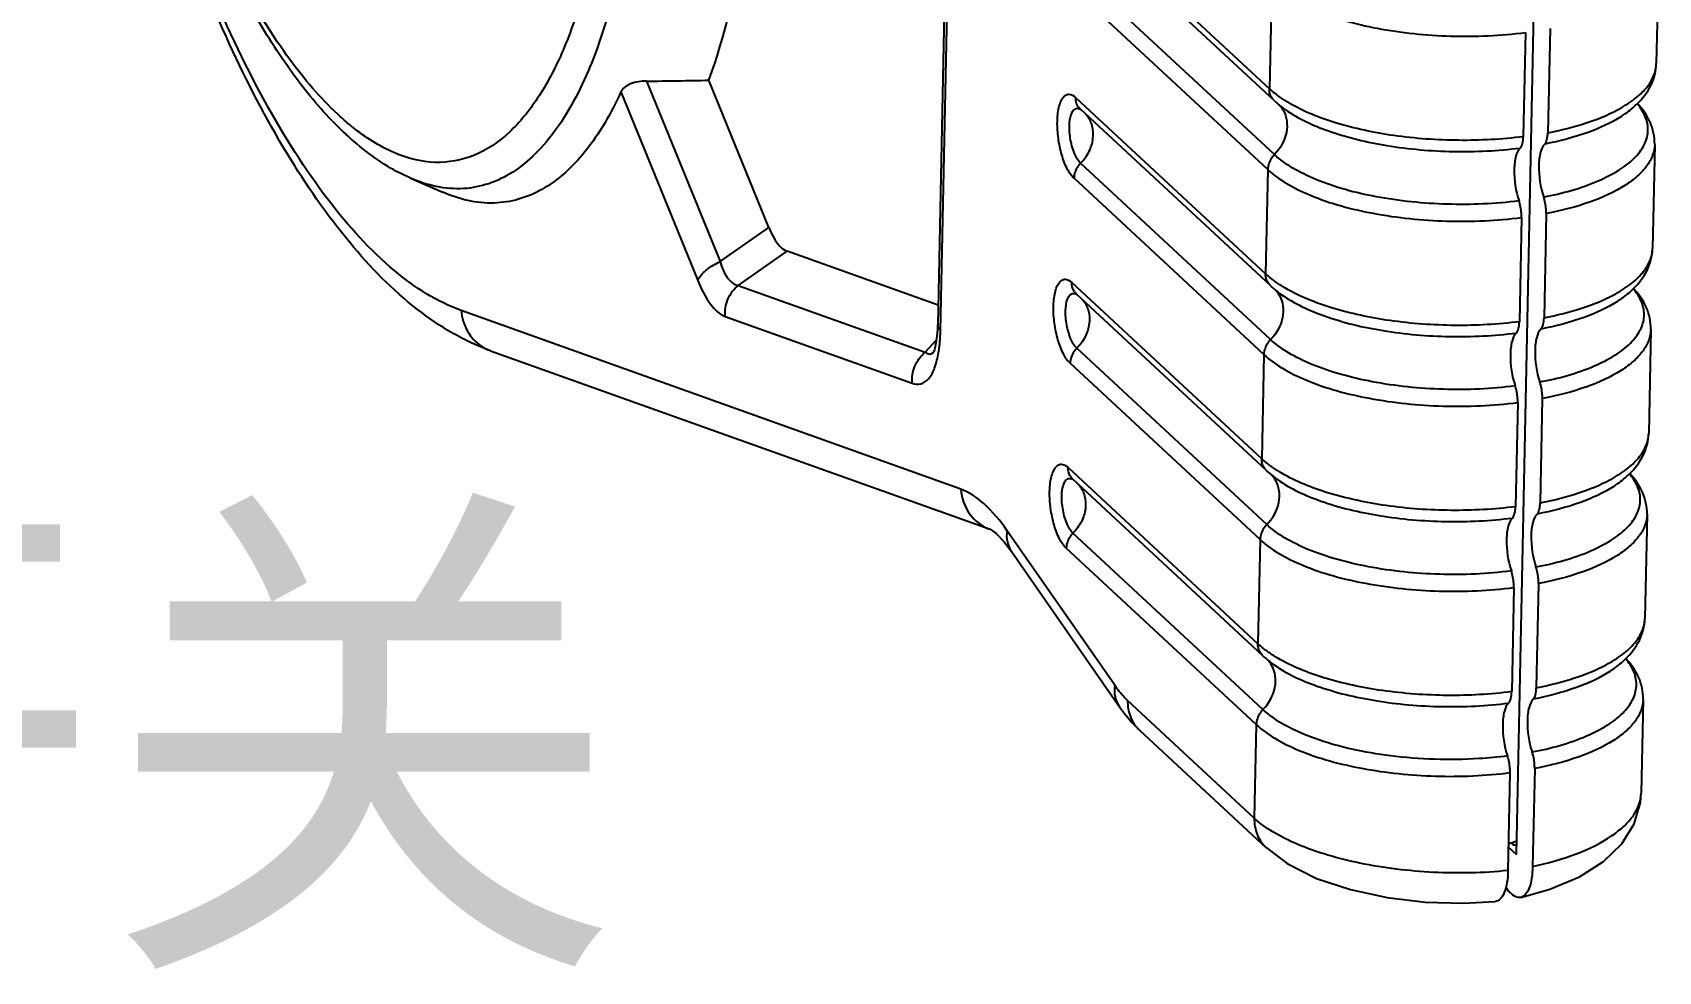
# Model space of a CAD drawing. Header units: millimetres. Extents: x 0 to 549, y 0 to 190.
# Drawn here: x 22.43 to 35.21, y 59.59 to 66.97 of the extents above; entities that cross this region are included whole.
import ezdxf

# ---------------------------------------------------------------- set-up
doc = ezdxf.new("R2010")
doc.units = ezdxf.units.MM
doc.layers.add('06___PRT_ALL_SURFS', color=7, linetype='Continuous')
doc.styles.get("Standard").update_dxf_attribs({"font": 'SimSun.ttf'})

msp = doc.modelspace()

# ---------------------------------------------------------------- linework, layer by layer
at = {"color": 7, "linetype": 'Continuous'}
for p, q in [((29.649, 69.564), (29.548, 64.672)), ((29.57, 64.628), (29.671, 69.52)), ((34.095, 60.508), (34.261, 68.548)), ((30.662, 67.913), (32.155, 66.527)), ((32.192, 66.434), (30.699, 67.82)), ((35.212, 67.544), (35.195, 66.726)), ((32.194, 66.01), (30.701, 67.395)), ((32.172, 67.346), (32.155, 66.527)), ((32.141, 65.891), (30.649, 67.277)), ((34.166, 66.969), (34.149, 66.15)), ((34.36, 67), (34.343, 66.181)), ((27.26, 66.587), (27.838, 65.169)), ((28.222, 65.437), (27.75, 66.594)), ((27.059, 66.502), (27.663, 65.019)), ((30.632, 66.459), (32.124, 65.073)), ((32.162, 64.98), (30.669, 66.366)), ((35.182, 66.09), (35.165, 65.271)), ((32.164, 64.555), (30.671, 65.941)), ((25.406, 65.824), (25.658, 65.713)), ((32.111, 64.437), (30.619, 65.823)), ((32.141, 65.891), (32.124, 65.073)), ((27.838, 65.169), (28.222, 65.437)), ((34.136, 65.515), (34.119, 64.696)), ((34.329, 65.546), (34.313, 64.727)), ((27.981, 64.981), (28.365, 65.25)), ((29.551, 64.826), (28.365, 65.25)), ((27.981, 64.981), (29.45, 64.456)), ((30.602, 65.005), (32.094, 63.619)), ((32.132, 63.526), (30.639, 64.912)), ((29.729, 63.38), (25.804, 64.784)), ((27.878, 64.738), (29.347, 64.212)), ((29.548, 64.672), (29.544, 64.604)), ((29.45, 64.456), (29.538, 64.554)), ((35.152, 64.636), (35.135, 63.817)), ((26.033, 64.468), (29.959, 63.064)), ((29.515, 64.448), (29.513, 64.449)), ((32.134, 63.101), (30.641, 64.487)), ((32.111, 64.437), (32.094, 63.619)), ((32.081, 62.983), (30.589, 64.369)), ((34.106, 64.061), (34.089, 63.242)), ((34.299, 64.091), (34.282, 63.273)), ((30.572, 63.551), (32.064, 62.165)), ((32.101, 62.071), (30.609, 63.457)), ((35.122, 63.182), (35.105, 62.363)), ((30.939, 61.838), (30.092, 63.055)), ((32.104, 61.647), (30.611, 63.033)), ((30.13, 62.887), (30.976, 61.67)), ((32.051, 61.529), (30.558, 62.915)), ((32.081, 62.983), (32.064, 62.165)), ((34.269, 62.637), (34.252, 61.819)), ((34.075, 62.606), (34.059, 61.788)), ((32.036, 60.794), (31.04, 61.719)), ((35.091, 61.727), (35.076, 60.99)), ((31.133, 61.486), (32.129, 60.561)), ((32.051, 61.529), (32.036, 60.794)), ((34.045, 61.152), (34.029, 60.382)), ((34.239, 61.183), (34.223, 60.413)), ((34.033, 60.565), (34.095, 60.508)), ((34.068, 60.585), (34.069, 60.608)), ((34.068, 60.585), (34.096, 60.584)), ((34.045, 60.209), (34.056, 60.199))]:
    msp.add_line(p, q, dxfattribs=at)
for points in [[(29.544, 64.604), (29.534, 64.526), (29.523, 64.476), (29.518, 64.463)], [(29.959, 63.064), (29.969, 63.059), (30.007, 63.03)], [(30.007, 63.03), (30.067, 62.968), (30.13, 62.887)], [(30.976, 61.67), (31.016, 61.616), (31.076, 61.543), (31.133, 61.486)], [(34.129, 60.171), (34.358, 60.235), (34.591, 60.333), (34.779, 60.452), (34.924, 60.592), (35.022, 60.75), (35.07, 60.918), (35.076, 60.99)], [(32.129, 60.562), (32.293, 60.438), (32.525, 60.32), (32.791, 60.232), (33.079, 60.17), (33.379, 60.134), (33.681, 60.126), (33.928, 60.139)]]:
    msp.add_lwpolyline(points, dxfattribs=at)
for centre, radius, start, end in [((27.021, 100.097), 33.511, 270.4087, 271.2475), ((30.746, 66.448), 0.112, 214.7909, 227.0711), ((32.726, 67.009), 0.785, 227.1407, 229.7516), ((32.797, 67.095), 0.897, 229.8049, 234.5691), ((32.077, 66.252), 0.214, 30.0775, 45.2128), ((26.742, 68.156), 2.711, 223.9273, 227.0833), ((30.716, 64.994), 0.112, 214.7909, 227.0711), ((32.695, 65.555), 0.785, 227.1407, 229.7516), ((32.767, 65.641), 0.897, 229.8049, 234.5691), ((32.047, 64.798), 0.214, 30.0775, 45.2128), ((26.144, 64.778), 0.329, 236.4956, 250.2867), ((28.57, 64.616), 0.998, 350.7132, 353.4407), ((32.665, 64.101), 0.785, 227.1407, 229.7516), ((32.737, 64.187), 0.897, 229.8049, 234.5691), ((30.685, 63.54), 0.112, 214.7909, 227.0711), ((32.017, 63.344), 0.214, 30.0775, 45.2128), ((32.635, 62.647), 0.785, 227.1407, 229.7516), ((32.707, 62.733), 0.897, 229.8049, 234.5691), ((31.987, 61.889), 0.214, 30.0775, 45.2128), ((33.983, 60.858), 0.268, 281.0463, 288.9365), ((33.978, 60.874), 0.284, 288.9031, 294.9271)]:
    msp.add_arc(centre, radius, start, end, dxfattribs=at)
msp.add_ellipse((28.342, 65.839), major_axis=(-0.057, 0.594), ratio=0.349784, start_param=-4.002872, end_param=-3.304219, dxfattribs=at)
for points, knots in [([(26.033, 64.468), (25.827, 64.542), (25.417, 64.787), (24.888, 65.33), (24.4, 66.04), (23.954, 66.902), (23.558, 67.894), (23.104, 69.375), (22.805, 70.943), (22.667, 72.526), (22.653, 73.666), (22.727, 74.725), (22.889, 75.674), (23.138, 76.491), (23.479, 77.162), (23.869, 77.591), (24.235, 77.81), (24.433, 77.874), (24.534, 77.894)], [0, 0, 0, 0, 0.043546, 0.092844, 0.149576, 0.213912, 0.28497, 0.361206, 0.521075, 0.600384, 0.676329, 0.746977, 0.810818, 0.867029, 0.915866, 0.95915, 0.979658, 1, 1, 1, 1]), ([(25.804, 64.784), (25.613, 64.852), (25.222, 65.106), (24.711, 65.677), (24.222, 66.456), (23.775, 67.416), (23.386, 68.522), (23.071, 69.73), (22.843, 70.991), (22.712, 72.257), (22.681, 73.476), (22.753, 74.599), (22.923, 75.584), (23.152, 76.292), (23.388, 76.75), (23.625, 77.089), (23.916, 77.345), (24.25, 77.459), (24.597, 77.477), (24.853, 77.383), (25.009, 77.295)], [0, 0, 0, 0, 0.040764, 0.091859, 0.153813, 0.225552, 0.305087, 0.389861, 0.476985, 0.563429, 0.646206, 0.722548, 0.790118, 0.847282, 0.871793, 0.893676, 0.930705, 0.947325, 0.963824, 1, 1, 1, 1]), ([(24.789, 66.275), (24.669, 66.4), (24.437, 66.687), (24.006, 67.38), (23.546, 68.437), (23.139, 69.862), (22.885, 71.388), (22.805, 72.883), (22.892, 74.051), (23.07, 74.87), (23.288, 75.509), (23.542, 75.935), (23.764, 76.133)], [0, 0, 0, 0, 0.049609, 0.105265, 0.233432, 0.378144, 0.529238, 0.675418, 0.80625, 0.863511, 0.914669, 1, 1, 1, 1]), ([(24.834, 66.326), (24.694, 66.456), (24.422, 66.777), (24.068, 67.355), (23.741, 68.053), (23.346, 69.144), (22.997, 70.629), (22.846, 72.151), (22.863, 73.326), (22.943, 74.11), (23.088, 74.793), (23.293, 75.355), (23.553, 75.781), (23.832, 76.019), (24.071, 76.107), (24.319, 76.133), (24.505, 76.08), (24.62, 76.027)], [0, 0, 0, 0, 0.05128, 0.112098, 0.181518, 0.257937, 0.423292, 0.589659, 0.667293, 0.738321, 0.801037, 0.854338, 0.898089, 0.933822, 0.94998, 0.96591, 1, 1, 1, 1]), ([(25.399, 75.71), (25.601, 75.469), (25.975, 74.881), (26.427, 73.86), (26.799, 72.666), (27.067, 71.374), (27.214, 70.063), (27.231, 68.813), (27.119, 67.701), (26.946, 67.026), (26.829, 66.734)], [0, 0, 0, 0, 0.100627, 0.221346, 0.356788, 0.499966, 0.643149, 0.778606, 0.899348, 1, 1, 1, 1]), ([(25.421, 75.289), (25.633, 74.996), (26.017, 74.297), (26.459, 73.111), (26.79, 71.767), (26.984, 70.368), (27.026, 69.021), (26.931, 67.981), (26.765, 67.261), (26.611, 66.82), (26.423, 66.46), (26.266, 66.264), (26.182, 66.186)], [0, 0, 0, 0, 0.113611, 0.248356, 0.396047, 0.546863, 0.69062, 0.817969, 0.873195, 0.92195, 0.964077, 1, 1, 1, 1]), ([(27.75, 66.594), (27.877, 66.941), (28.057, 67.737), (28.154, 69.037), (28.097, 70.481), (27.958, 71.475), (27.862, 71.977)], [0, 0, 0, 0, 0.203814, 0.44722, 0.717802, 1, 1, 1, 1]), ([(32.172, 67.346), (32.216, 67.305), (32.324, 67.228), (32.596, 67.097), (33.021, 66.984), (33.581, 66.927), (33.972, 66.944), (34.166, 66.969)], [0, 0, 0, 0, 0.086866, 0.18977, 0.436609, 0.717417, 1, 1, 1, 1]), ([(26.829, 66.734), (26.755, 66.549), (26.627, 66.292), (26.396, 66.015), (26.218, 65.868), (26.025, 65.773), (25.749, 65.718), (25.535, 65.767), (25.406, 65.824)], [0, 0, 0, 0, 0.312496, 0.444603, 0.563315, 0.672626, 0.778027, 1, 1, 1, 1]), ([(34.89, 66.361), (34.935, 66.385), (35.016, 66.435), (35.115, 66.524), (35.178, 66.621), (35.194, 66.692), (35.195, 66.726)], [0, 0, 0, 0, 0.308613, 0.572192, 0.797562, 1, 1, 1, 1]), ([(27.26, 66.587), (27.217, 66.587), (27.142, 66.578), (27.072, 66.532), (27.059, 66.502)], [0, 0, 0, 0, 0.569545, 1, 1, 1, 1]), ([(27.059, 66.502), (26.982, 66.335), (26.817, 66.043), (26.518, 65.762), (26.258, 65.651), (25.99, 65.609), (25.784, 65.658), (25.658, 65.713)], [0, 0, 0, 0, 0.30545, 0.55321, 0.663789, 0.771658, 1, 1, 1, 1]), ([(30.619, 65.823), (30.597, 65.844), (30.558, 65.904), (30.519, 66.011), (30.493, 66.137), (30.485, 66.262), (30.493, 66.359), (30.512, 66.421), (30.529, 66.455), (30.551, 66.478), (30.59, 66.49), (30.617, 66.472), (30.632, 66.459)], [0, 0, 0, 0, 0.115359, 0.267458, 0.437955, 0.604936, 0.748146, 0.806111, 0.853675, 0.891797, 0.924485, 1, 1, 1, 1]), ([(30.653, 66.384), (30.642, 66.4), (30.633, 66.426), (30.632, 66.452), (30.632, 66.459)], [0, 0, 0, 0, 0.739821, 1, 1, 1, 1]), ([(32.192, 66.434), (32.173, 66.451), (32.157, 66.484), (32.154, 66.518), (32.155, 66.527)], [0, 0, 0, 0, 0.736729, 1, 1, 1, 1]), ([(32.216, 66.477), (32.21, 66.481), (32.189, 66.497), (32.169, 66.514), (32.155, 66.527)], [0, 0, 0, 0, 0.258556, 1, 1, 1, 1]), ([(32.311, 66.414), (32.302, 66.419), (32.27, 66.438), (32.238, 66.46), (32.216, 66.477)], [0, 0, 0, 0, 0.260089, 1, 1, 1, 1]), ([(24.948, 66.227), (24.938, 66.235), (24.899, 66.267), (24.862, 66.3), (24.834, 66.326)], [0, 0, 0, 0, 0.244304, 1, 1, 1, 1]), ([(30.671, 65.941), (30.649, 65.962), (30.615, 66.028), (30.586, 66.137), (30.579, 66.249), (30.593, 66.321), (30.608, 66.347)], [0, 0, 0, 0, 0.215364, 0.503384, 0.788008, 1, 1, 1, 1]), ([(30.608, 66.347), (30.615, 66.358), (30.633, 66.378), (30.66, 66.372), (30.669, 66.365)], [0, 0, 0, 0, 0.52778, 1, 1, 1, 1]), ([(30.671, 65.941), (30.684, 65.955), (30.709, 65.983), (30.747, 66.046), (30.774, 66.132), (30.769, 66.236), (30.739, 66.296), (30.719, 66.321)], [0, 0, 0, 0, 0.13517, 0.269061, 0.527947, 0.770845, 1, 1, 1, 1]), ([(32.262, 66.359), (32.292, 66.308), (32.307, 66.171), (32.24, 66.056), (32.194, 66.01)], [0, 0, 0, 0, 0.474143, 1, 1, 1, 1]), ([(32.278, 66.365), (32.381, 66.291), (32.644, 66.172), (33.093, 66.066), (33.6, 66.022), (33.951, 66.039), (34.124, 66.061)], [0, 0, 0, 0, 0.200046, 0.448898, 0.724664, 1, 1, 1, 1]), ([(34.149, 66.15), (33.981, 66.129), (33.641, 66.111), (33.144, 66.146), (32.695, 66.241), (32.424, 66.347), (32.311, 66.414)], [0, 0, 0, 0, 0.269444, 0.541122, 0.791323, 1, 1, 1, 1]), ([(34.31, 65.676), (34.455, 65.704), (34.66, 65.76), (34.894, 65.877), (35.02, 65.971), (35.103, 66.076), (35.138, 66.192), (35.116, 66.31), (35.072, 66.377), (35.044, 66.409)], [0, 0, 0, 0, 0.353299, 0.498834, 0.621603, 0.723789, 0.812551, 0.900295, 1, 1, 1, 1]), ([(34.343, 66.181), (34.444, 66.201), (34.632, 66.247), (34.812, 66.319), (34.89, 66.361)], [0, 0, 0, 0, 0.537577, 1, 1, 1, 1]), ([(26.182, 66.186), (26.101, 66.11), (25.92, 65.985), (25.591, 65.925), (25.252, 66.014), (25.049, 66.146), (24.948, 66.227)], [0, 0, 0, 0, 0.24546, 0.472595, 0.715063, 1, 1, 1, 1]), ([(34.92, 66.31), (34.839, 66.257), (34.642, 66.168), (34.433, 66.114), (34.318, 66.092)], [0, 0, 0, 0, 0.452002, 1, 1, 1, 1]), ([(25.406, 65.824), (25.361, 65.843), (25.176, 65.936), (25.011, 66.064), (24.896, 66.171)], [0, 0, 0, 0, 0.237244, 1, 1, 1, 1]), ([(34.124, 66.061), (34.107, 66.044), (34.085, 65.986), (34.071, 65.845), (34.09, 65.724), (34.116, 65.645)], [0, 0, 0, 0, 0.170047, 0.415727, 1, 1, 1, 1]), ([(34.124, 66.061), (34.134, 66.07), (34.146, 66.101), (34.149, 66.132), (34.149, 66.15)], [0, 0, 0, 0, 0.40903, 1, 1, 1, 1]), ([(34.318, 66.092), (34.301, 66.075), (34.278, 66.017), (34.265, 65.876), (34.283, 65.755), (34.31, 65.676)], [0, 0, 0, 0, 0.170047, 0.415727, 1, 1, 1, 1]), ([(34.318, 66.092), (34.327, 66.101), (34.339, 66.132), (34.342, 66.163), (34.343, 66.181)], [0, 0, 0, 0, 0.40903, 1, 1, 1, 1]), ([(35.182, 66.09), (35.181, 66.061), (35.169, 66), (35.121, 65.915), (35.046, 65.835), (34.903, 65.73), (34.662, 65.623), (34.448, 65.568), (34.329, 65.546)], [0, 0, 0, 0, 0.081008, 0.169128, 0.269545, 0.385096, 0.66365, 1, 1, 1, 1]), ([(30.671, 65.941), (30.663, 65.933), (30.635, 65.9), (30.619, 65.856), (30.619, 65.823)], [0, 0, 0, 0, 0.259429, 1, 1, 1, 1]), ([(32.194, 66.01), (32.186, 66.001), (32.158, 65.968), (32.142, 65.924), (32.141, 65.891)], [0, 0, 0, 0, 0.259434, 1, 1, 1, 1]), ([(34.116, 65.645), (33.929, 65.622), (33.552, 65.606), (33.013, 65.66), (32.603, 65.769), (32.341, 65.896), (32.236, 65.97), (32.194, 66.01)], [0, 0, 0, 0, 0.282711, 0.563489, 0.810253, 0.913135, 1, 1, 1, 1]), ([(32.141, 65.891), (32.185, 65.851), (32.294, 65.774), (32.566, 65.642), (32.991, 65.529), (33.55, 65.473), (33.942, 65.49), (34.136, 65.515)], [0, 0, 0, 0, 0.086866, 0.18977, 0.436609, 0.717417, 1, 1, 1, 1]), ([(34.329, 65.546), (34.33, 65.556), (34.328, 65.601), (34.32, 65.645), (34.31, 65.676)], [0, 0, 0, 0, 0.244102, 1, 1, 1, 1]), ([(34.136, 65.515), (34.136, 65.526), (34.135, 65.57), (34.126, 65.614), (34.116, 65.645)], [0, 0, 0, 0, 0.244102, 1, 1, 1, 1]), ([(27.663, 65.019), (27.676, 65.05), (27.731, 65.111), (27.798, 65.151), (27.838, 65.169)], [0, 0, 0, 0, 0.438859, 1, 1, 1, 1]), ([(27.838, 65.169), (27.845, 65.144), (27.869, 65.07), (27.927, 64.99), (27.981, 64.981)], [0, 0, 0, 0, 0.323408, 1, 1, 1, 1]), ([(34.86, 64.907), (34.905, 64.931), (34.986, 64.981), (35.085, 65.07), (35.148, 65.167), (35.164, 65.238), (35.165, 65.271)], [0, 0, 0, 0, 0.308613, 0.572192, 0.797562, 1, 1, 1, 1]), ([(32.186, 65.022), (32.18, 65.026), (32.159, 65.043), (32.139, 65.06), (32.124, 65.073)], [0, 0, 0, 0, 0.258556, 1, 1, 1, 1]), ([(32.162, 64.98), (32.143, 64.997), (32.127, 65.03), (32.124, 65.064), (32.124, 65.073)], [0, 0, 0, 0, 0.736729, 1, 1, 1, 1]), ([(27.663, 65.019), (27.69, 64.953), (27.742, 64.845), (27.832, 64.754), (27.878, 64.738)], [0, 0, 0, 0, 0.595886, 1, 1, 1, 1]), ([(27.878, 64.738), (27.874, 64.783), (27.889, 64.877), (27.946, 64.953), (27.981, 64.981)], [0, 0, 0, 0, 0.501383, 1, 1, 1, 1]), ([(30.589, 64.369), (30.567, 64.39), (30.528, 64.45), (30.489, 64.557), (30.463, 64.683), (30.454, 64.808), (30.463, 64.905), (30.482, 64.967), (30.499, 65.001), (30.521, 65.024), (30.56, 65.036), (30.587, 65.018), (30.602, 65.005)], [0, 0, 0, 0, 0.115359, 0.267458, 0.437955, 0.604936, 0.748146, 0.806111, 0.853675, 0.891797, 0.924485, 1, 1, 1, 1]), ([(30.578, 64.893), (30.585, 64.904), (30.603, 64.924), (30.63, 64.917), (30.639, 64.911)], [0, 0, 0, 0, 0.527788, 1, 1, 1, 1]), ([(30.623, 64.93), (30.612, 64.946), (30.603, 64.972), (30.602, 64.998), (30.602, 65.005)], [0, 0, 0, 0, 0.739821, 1, 1, 1, 1]), ([(32.281, 64.959), (32.272, 64.964), (32.24, 64.984), (32.208, 65.005), (32.186, 65.022)], [0, 0, 0, 0, 0.260089, 1, 1, 1, 1]), ([(32.247, 64.91), (32.351, 64.837), (32.614, 64.717), (33.063, 64.611), (33.57, 64.568), (33.921, 64.585), (34.094, 64.607)], [0, 0, 0, 0, 0.200046, 0.448898, 0.724664, 1, 1, 1, 1]), ([(34.119, 64.696), (33.951, 64.675), (33.611, 64.656), (33.114, 64.692), (32.664, 64.786), (32.394, 64.893), (32.281, 64.959)], [0, 0, 0, 0, 0.269444, 0.541122, 0.791323, 1, 1, 1, 1]), ([(34.279, 64.222), (34.425, 64.25), (34.63, 64.305), (34.864, 64.423), (34.99, 64.517), (35.073, 64.622), (35.108, 64.738), (35.086, 64.856), (35.041, 64.923), (35.014, 64.955)], [0, 0, 0, 0, 0.353299, 0.498834, 0.621603, 0.723789, 0.812551, 0.900295, 1, 1, 1, 1]), ([(25.804, 64.784), (25.808, 64.728), (25.84, 64.618), (25.918, 64.533), (25.963, 64.503)], [0, 0, 0, 0, 0.510374, 1, 1, 1, 1]), ([(30.641, 64.487), (30.619, 64.508), (30.585, 64.574), (30.556, 64.683), (30.549, 64.795), (30.562, 64.867), (30.578, 64.893)], [0, 0, 0, 0, 0.215362, 0.50338, 0.788004, 1, 1, 1, 1]), ([(30.689, 64.867), (30.709, 64.842), (30.739, 64.781), (30.744, 64.678), (30.717, 64.592), (30.679, 64.529), (30.654, 64.501), (30.641, 64.487)], [0, 0, 0, 0, 0.229155, 0.472053, 0.730939, 0.86483, 1, 1, 1, 1]), ([(32.232, 64.905), (32.262, 64.854), (32.277, 64.717), (32.21, 64.602), (32.164, 64.555)], [0, 0, 0, 0, 0.474143, 1, 1, 1, 1]), ([(34.89, 64.856), (34.809, 64.803), (34.611, 64.714), (34.403, 64.66), (34.288, 64.638)], [0, 0, 0, 0, 0.452002, 1, 1, 1, 1]), ([(34.313, 64.727), (34.414, 64.747), (34.602, 64.793), (34.782, 64.865), (34.86, 64.907)], [0, 0, 0, 0, 0.537577, 1, 1, 1, 1]), ([(29.57, 64.628), (29.566, 64.632), (29.555, 64.644), (29.547, 64.66), (29.548, 64.672)], [0, 0, 0, 0, 0.288968, 1, 1, 1, 1]), ([(34.094, 64.607), (34.103, 64.616), (34.115, 64.647), (34.118, 64.678), (34.119, 64.696)], [0, 0, 0, 0, 0.40903, 1, 1, 1, 1]), ([(34.288, 64.638), (34.297, 64.647), (34.309, 64.678), (34.312, 64.709), (34.313, 64.727)], [0, 0, 0, 0, 0.40903, 1, 1, 1, 1]), ([(29.562, 64.502), (29.563, 64.512), (29.567, 64.554), (29.569, 64.596), (29.57, 64.628)], [0, 0, 0, 0, 0.240991, 1, 1, 1, 1]), ([(32.164, 64.555), (32.156, 64.547), (32.128, 64.514), (32.112, 64.47), (32.111, 64.437)], [0, 0, 0, 0, 0.259434, 1, 1, 1, 1]), ([(34.086, 64.191), (33.899, 64.167), (33.522, 64.151), (32.983, 64.206), (32.573, 64.315), (32.31, 64.442), (32.206, 64.516), (32.164, 64.555)], [0, 0, 0, 0, 0.282711, 0.563489, 0.810253, 0.913135, 1, 1, 1, 1]), ([(34.094, 64.607), (34.077, 64.59), (34.054, 64.532), (34.041, 64.391), (34.059, 64.27), (34.086, 64.191)], [0, 0, 0, 0, 0.170047, 0.415727, 1, 1, 1, 1]), ([(34.288, 64.638), (34.271, 64.621), (34.248, 64.562), (34.235, 64.421), (34.253, 64.301), (34.279, 64.222)], [0, 0, 0, 0, 0.170047, 0.415727, 1, 1, 1, 1]), ([(35.152, 64.636), (35.151, 64.607), (35.139, 64.546), (35.091, 64.461), (35.016, 64.381), (34.873, 64.276), (34.631, 64.169), (34.418, 64.114), (34.299, 64.091)], [0, 0, 0, 0, 0.081008, 0.169128, 0.269545, 0.385096, 0.66365, 1, 1, 1, 1]), ([(29.347, 64.212), (29.344, 64.258), (29.359, 64.351), (29.415, 64.427), (29.45, 64.456)], [0, 0, 0, 0, 0.501383, 1, 1, 1, 1]), ([(29.347, 64.212), (29.369, 64.205), (29.419, 64.199), (29.487, 64.25), (29.531, 64.34), (29.548, 64.413), (29.555, 64.454)], [0, 0, 0, 0, 0.187464, 0.385736, 0.651693, 1, 1, 1, 1]), ([(29.45, 64.456), (29.46, 64.448), (29.486, 64.434), (29.511, 64.451), (29.52, 64.461)], [0, 0, 0, 0, 0.481699, 1, 1, 1, 1]), ([(30.641, 64.487), (30.633, 64.479), (30.605, 64.446), (30.589, 64.401), (30.589, 64.369)], [0, 0, 0, 0, 0.259429, 1, 1, 1, 1]), ([(32.111, 64.437), (32.155, 64.396), (32.263, 64.32), (32.536, 64.188), (32.961, 64.075), (33.52, 64.019), (33.912, 64.036), (34.106, 64.061)], [0, 0, 0, 0, 0.086866, 0.18977, 0.436609, 0.717417, 1, 1, 1, 1]), ([(34.106, 64.061), (34.106, 64.071), (34.105, 64.115), (34.096, 64.16), (34.086, 64.191)], [0, 0, 0, 0, 0.244102, 1, 1, 1, 1]), ([(34.299, 64.091), (34.3, 64.102), (34.298, 64.146), (34.29, 64.19), (34.279, 64.222)], [0, 0, 0, 0, 0.244102, 1, 1, 1, 1]), ([(34.83, 63.453), (34.875, 63.477), (34.956, 63.527), (35.054, 63.616), (35.118, 63.713), (35.134, 63.784), (35.135, 63.817)], [0, 0, 0, 0, 0.308613, 0.572192, 0.797562, 1, 1, 1, 1]), ([(30.558, 62.915), (30.536, 62.935), (30.498, 62.996), (30.458, 63.103), (30.433, 63.229), (30.424, 63.354), (30.433, 63.45), (30.452, 63.513), (30.469, 63.546), (30.491, 63.569), (30.529, 63.582), (30.557, 63.564), (30.572, 63.551)], [0, 0, 0, 0, 0.115359, 0.267458, 0.437955, 0.604936, 0.748146, 0.806111, 0.853675, 0.891797, 0.924485, 1, 1, 1, 1]), ([(30.593, 63.476), (30.582, 63.491), (30.573, 63.517), (30.571, 63.544), (30.572, 63.551)], [0, 0, 0, 0, 0.739821, 1, 1, 1, 1]), ([(32.155, 63.568), (32.15, 63.572), (32.129, 63.588), (32.109, 63.605), (32.094, 63.619)], [0, 0, 0, 0, 0.258556, 1, 1, 1, 1]), ([(32.132, 63.526), (32.113, 63.543), (32.096, 63.576), (32.094, 63.61), (32.094, 63.619)], [0, 0, 0, 0, 0.736729, 1, 1, 1, 1]), ([(32.251, 63.505), (32.242, 63.51), (32.21, 63.53), (32.178, 63.551), (32.155, 63.568)], [0, 0, 0, 0, 0.260089, 1, 1, 1, 1]), ([(34.089, 63.242), (33.921, 63.221), (33.581, 63.202), (33.084, 63.238), (32.634, 63.332), (32.364, 63.439), (32.251, 63.505)], [0, 0, 0, 0, 0.269444, 0.541122, 0.791323, 1, 1, 1, 1]), ([(30.092, 63.055), (30.039, 63.131), (29.935, 63.26), (29.796, 63.356), (29.729, 63.38)], [0, 0, 0, 0, 0.562949, 1, 1, 1, 1]), ([(29.729, 63.38), (29.734, 63.311), (29.781, 63.175), (29.896, 63.087), (29.958, 63.064)], [0, 0, 0, 0, 0.511881, 1, 1, 1, 1]), ([(30.611, 63.033), (30.589, 63.054), (30.555, 63.12), (30.526, 63.229), (30.519, 63.34), (30.532, 63.413), (30.548, 63.439)], [0, 0, 0, 0, 0.215362, 0.50338, 0.788004, 1, 1, 1, 1]), ([(30.548, 63.439), (30.554, 63.449), (30.572, 63.47), (30.599, 63.463), (30.609, 63.457)], [0, 0, 0, 0, 0.527788, 1, 1, 1, 1]), ([(30.658, 63.412), (30.679, 63.388), (30.709, 63.327), (30.714, 63.223), (30.687, 63.138), (30.649, 63.075), (30.623, 63.047), (30.611, 63.033)], [0, 0, 0, 0, 0.229155, 0.472053, 0.730939, 0.86483, 1, 1, 1, 1]), ([(32.134, 63.101), (32.18, 63.148), (32.247, 63.263), (32.232, 63.4), (32.202, 63.451)], [0, 0, 0, 0, 0.525857, 1, 1, 1, 1]), ([(32.217, 63.456), (32.321, 63.382), (32.584, 63.263), (33.033, 63.157), (33.54, 63.114), (33.891, 63.131), (34.064, 63.153)], [0, 0, 0, 0, 0.200046, 0.448898, 0.724664, 1, 1, 1, 1]), ([(34.249, 62.768), (34.395, 62.796), (34.6, 62.851), (34.834, 62.969), (34.959, 63.063), (35.043, 63.168), (35.077, 63.284), (35.056, 63.402), (35.011, 63.469), (34.984, 63.501)], [0, 0, 0, 0, 0.353299, 0.498834, 0.621603, 0.723789, 0.812551, 0.900295, 1, 1, 1, 1]), ([(34.86, 63.401), (34.779, 63.349), (34.581, 63.259), (34.373, 63.206), (34.258, 63.184)], [0, 0, 0, 0, 0.452002, 1, 1, 1, 1]), ([(34.282, 63.273), (34.384, 63.292), (34.572, 63.339), (34.751, 63.411), (34.83, 63.453)], [0, 0, 0, 0, 0.537577, 1, 1, 1, 1]), ([(34.258, 63.184), (34.267, 63.193), (34.279, 63.223), (34.282, 63.254), (34.282, 63.273)], [0, 0, 0, 0, 0.40903, 1, 1, 1, 1]), ([(34.064, 63.153), (34.047, 63.136), (34.024, 63.077), (34.011, 62.936), (34.029, 62.816), (34.056, 62.737)], [0, 0, 0, 0, 0.170047, 0.415727, 1, 1, 1, 1]), ([(34.064, 63.153), (34.073, 63.162), (34.085, 63.193), (34.088, 63.224), (34.089, 63.242)], [0, 0, 0, 0, 0.40903, 1, 1, 1, 1]), ([(34.258, 63.184), (34.241, 63.166), (34.218, 63.108), (34.204, 62.967), (34.223, 62.847), (34.249, 62.768)], [0, 0, 0, 0, 0.170047, 0.415727, 1, 1, 1, 1]), ([(35.122, 63.182), (35.121, 63.153), (35.109, 63.092), (35.061, 63.007), (34.986, 62.927), (34.843, 62.822), (34.601, 62.715), (34.387, 62.66), (34.269, 62.637)], [0, 0, 0, 0, 0.081008, 0.169128, 0.269545, 0.385096, 0.66365, 1, 1, 1, 1]), ([(30.092, 63.055), (30.088, 63.025), (30.09, 62.966), (30.113, 62.91), (30.13, 62.887)], [0, 0, 0, 0, 0.515862, 1, 1, 1, 1]), ([(30.611, 63.033), (30.603, 63.025), (30.575, 62.991), (30.559, 62.947), (30.558, 62.915)], [0, 0, 0, 0, 0.259429, 1, 1, 1, 1]), ([(32.134, 63.101), (32.126, 63.093), (32.098, 63.06), (32.082, 63.015), (32.081, 62.983)], [0, 0, 0, 0, 0.259434, 1, 1, 1, 1]), ([(34.056, 62.737), (33.869, 62.713), (33.491, 62.697), (32.953, 62.752), (32.543, 62.861), (32.28, 62.988), (32.176, 63.062), (32.134, 63.101)], [0, 0, 0, 0, 0.282711, 0.563489, 0.810253, 0.913135, 1, 1, 1, 1]), ([(32.081, 62.983), (32.125, 62.942), (32.233, 62.866), (32.506, 62.734), (32.931, 62.621), (33.49, 62.565), (33.882, 62.582), (34.075, 62.606)], [0, 0, 0, 0, 0.086866, 0.18977, 0.436609, 0.717417, 1, 1, 1, 1]), ([(34.075, 62.606), (34.076, 62.617), (34.074, 62.661), (34.066, 62.705), (34.056, 62.737)], [0, 0, 0, 0, 0.244102, 1, 1, 1, 1]), ([(34.269, 62.637), (34.269, 62.648), (34.268, 62.692), (34.26, 62.736), (34.249, 62.768)], [0, 0, 0, 0, 0.244102, 1, 1, 1, 1]), ([(34.8, 61.999), (34.845, 62.023), (34.926, 62.072), (35.024, 62.162), (35.088, 62.259), (35.104, 62.33), (35.105, 62.363)], [0, 0, 0, 0, 0.308613, 0.572192, 0.797562, 1, 1, 1, 1]), ([(32.125, 62.114), (32.12, 62.118), (32.099, 62.134), (32.079, 62.151), (32.064, 62.165)], [0, 0, 0, 0, 0.258556, 1, 1, 1, 1]), ([(32.101, 62.071), (32.083, 62.088), (32.066, 62.122), (32.064, 62.156), (32.064, 62.165)], [0, 0, 0, 0, 0.736729, 1, 1, 1, 1]), ([(32.221, 62.051), (32.212, 62.056), (32.179, 62.076), (32.148, 62.097), (32.125, 62.114)], [0, 0, 0, 0, 0.260089, 1, 1, 1, 1]), ([(32.104, 61.647), (32.15, 61.694), (32.217, 61.809), (32.202, 61.945), (32.172, 61.997)], [0, 0, 0, 0, 0.525857, 1, 1, 1, 1]), ([(32.187, 62.002), (32.29, 61.928), (32.554, 61.809), (33.003, 61.703), (33.51, 61.659), (33.861, 61.676), (34.034, 61.698)], [0, 0, 0, 0, 0.200046, 0.448898, 0.724664, 1, 1, 1, 1]), ([(34.059, 61.788), (33.891, 61.766), (33.551, 61.748), (33.054, 61.784), (32.604, 61.878), (32.334, 61.985), (32.221, 62.051)], [0, 0, 0, 0, 0.269444, 0.541122, 0.791323, 1, 1, 1, 1]), ([(34.219, 61.314), (34.365, 61.342), (34.57, 61.397), (34.804, 61.515), (34.929, 61.609), (35.013, 61.714), (35.047, 61.83), (35.026, 61.948), (34.981, 62.015), (34.954, 62.047)], [0, 0, 0, 0, 0.353299, 0.498834, 0.621603, 0.723789, 0.812551, 0.900295, 1, 1, 1, 1]), ([(34.252, 61.819), (34.354, 61.838), (34.541, 61.885), (34.721, 61.957), (34.8, 61.999)], [0, 0, 0, 0, 0.537577, 1, 1, 1, 1]), ([(34.83, 61.947), (34.749, 61.894), (34.551, 61.805), (34.343, 61.752), (34.228, 61.729)], [0, 0, 0, 0, 0.452002, 1, 1, 1, 1]), ([(30.939, 61.838), (30.935, 61.808), (30.936, 61.748), (30.96, 61.693), (30.976, 61.67)], [0, 0, 0, 0, 0.515863, 1, 1, 1, 1]), ([(31.04, 61.719), (31.031, 61.727), (30.994, 61.764), (30.962, 61.805), (30.939, 61.838)], [0, 0, 0, 0, 0.2299, 1, 1, 1, 1]), ([(31.04, 61.719), (31.039, 61.675), (31.053, 61.588), (31.103, 61.514), (31.133, 61.486)], [0, 0, 0, 0, 0.512808, 1, 1, 1, 1]), ([(34.034, 61.698), (34.043, 61.707), (34.055, 61.738), (34.058, 61.769), (34.059, 61.788)], [0, 0, 0, 0, 0.40903, 1, 1, 1, 1]), ([(34.228, 61.729), (34.211, 61.712), (34.188, 61.654), (34.174, 61.513), (34.193, 61.393), (34.219, 61.314)], [0, 0, 0, 0, 0.170047, 0.415727, 1, 1, 1, 1]), ([(34.228, 61.729), (34.237, 61.738), (34.249, 61.769), (34.252, 61.8), (34.252, 61.819)], [0, 0, 0, 0, 0.40903, 1, 1, 1, 1]), ([(35.091, 61.727), (35.091, 61.698), (35.079, 61.638), (35.031, 61.553), (34.956, 61.473), (34.812, 61.368), (34.571, 61.26), (34.357, 61.206), (34.239, 61.183)], [0, 0, 0, 0, 0.081008, 0.169128, 0.269545, 0.385096, 0.66365, 1, 1, 1, 1]), ([(32.104, 61.647), (32.096, 61.639), (32.068, 61.605), (32.052, 61.561), (32.051, 61.529)], [0, 0, 0, 0, 0.259434, 1, 1, 1, 1]), ([(33.105, 61.284), (32.902, 61.309), (32.615, 61.369), (32.285, 61.512), (32.155, 61.599), (32.104, 61.647)], [0, 0, 0, 0, 0.569562, 0.805474, 1, 1, 1, 1]), ([(34.034, 61.698), (34.017, 61.681), (33.994, 61.623), (33.981, 61.482), (33.999, 61.362), (34.025, 61.283)], [0, 0, 0, 0, 0.170047, 0.415727, 1, 1, 1, 1]), ([(32.051, 61.529), (32.095, 61.488), (32.203, 61.411), (32.476, 61.28), (32.901, 61.167), (33.46, 61.11), (33.851, 61.127), (34.045, 61.152)], [0, 0, 0, 0, 0.086866, 0.18977, 0.436609, 0.717417, 1, 1, 1, 1]), ([(34.025, 61.283), (33.951, 61.273), (33.645, 61.245), (33.335, 61.255), (33.105, 61.284)], [0, 0, 0, 0, 0.245381, 1, 1, 1, 1]), ([(34.045, 61.152), (34.046, 61.163), (34.044, 61.207), (34.036, 61.251), (34.025, 61.283)], [0, 0, 0, 0, 0.244102, 1, 1, 1, 1]), ([(34.239, 61.183), (34.239, 61.194), (34.238, 61.238), (34.23, 61.282), (34.219, 61.314)], [0, 0, 0, 0, 0.244102, 1, 1, 1, 1]), ([(34.223, 60.413), (34.342, 60.439), (34.556, 60.5), (34.797, 60.615), (34.94, 60.726), (35.035, 60.83), (35.075, 60.928), (35.076, 60.99)], [0, 0, 0, 0, 0.334254, 0.612729, 0.728966, 0.830448, 1, 1, 1, 1]), ([(32.036, 60.794), (32.035, 60.751), (32.049, 60.664), (32.098, 60.59), (32.129, 60.562)], [0, 0, 0, 0, 0.512804, 1, 1, 1, 1]), ([(34.029, 60.382), (33.835, 60.362), (33.444, 60.354), (32.885, 60.422), (32.461, 60.542), (32.188, 60.676), (32.08, 60.753), (32.036, 60.794)], [0, 0, 0, 0, 0.281683, 0.562518, 0.809924, 0.913081, 1, 1, 1, 1]), ([(34.029, 60.382), (34.029, 60.35), (34.024, 60.291), (34.005, 60.214), (33.976, 60.159), (33.943, 60.14), (33.928, 60.139)], [0, 0, 0, 0, 0.346123, 0.629617, 0.841631, 1, 1, 1, 1]), ([(34.223, 60.413), (34.222, 60.382), (34.218, 60.324), (34.199, 60.239), (34.162, 60.178), (34.129, 60.171)], [0, 0, 0, 0, 0.344674, 0.630542, 1, 1, 1, 1]), ([(34.012, 60.254), (34.015, 60.249), (34.024, 60.233), (34.035, 60.218), (34.045, 60.209)], [0, 0, 0, 0, 0.283608, 1, 1, 1, 1]), ([(34.129, 60.171), (34.124, 60.169), (34.096, 60.168), (34.071, 60.184), (34.056, 60.199)], [0, 0, 0, 0, 0.219148, 1, 1, 1, 1])]:
    msp.add_open_spline(points, degree=3, knots=knots, dxfattribs=at)
at = {"layer": '06___PRT_ALL_SURFS', "color": 7, "linetype": 'Continuous'}
for points, knots in [([(35.043, 66.407), (35.087, 66.45), (35.162, 66.546), (35.194, 66.667), (35.195, 66.726)], [0, 0, 0, 0, 0.506873, 1, 1, 1, 1]), ([(34.92, 66.31), (34.931, 66.317), (34.975, 66.347), (35.015, 66.38), (35.043, 66.407)], [0, 0, 0, 0, 0.258116, 1, 1, 1, 1]), ([(35.182, 66.09), (35.183, 66.149), (35.157, 66.27), (35.086, 66.369), (35.044, 66.413)], [0, 0, 0, 0, 0.493506, 1, 1, 1, 1]), ([(35.013, 64.953), (35.057, 64.996), (35.132, 65.092), (35.164, 65.212), (35.165, 65.271)], [0, 0, 0, 0, 0.506873, 1, 1, 1, 1]), ([(34.89, 64.856), (34.901, 64.863), (34.945, 64.893), (34.985, 64.926), (35.013, 64.953)], [0, 0, 0, 0, 0.258116, 1, 1, 1, 1]), ([(35.152, 64.636), (35.153, 64.695), (35.126, 64.816), (35.056, 64.915), (35.014, 64.959)], [0, 0, 0, 0, 0.493506, 1, 1, 1, 1]), ([(34.983, 63.499), (35.026, 63.541), (35.102, 63.638), (35.133, 63.758), (35.135, 63.817)], [0, 0, 0, 0, 0.506873, 1, 1, 1, 1]), ([(35.122, 63.182), (35.123, 63.241), (35.096, 63.362), (35.025, 63.461), (34.984, 63.505)], [0, 0, 0, 0, 0.493506, 1, 1, 1, 1]), ([(34.86, 63.401), (34.871, 63.409), (34.914, 63.438), (34.955, 63.472), (34.983, 63.499)], [0, 0, 0, 0, 0.258116, 1, 1, 1, 1]), ([(34.953, 62.045), (34.996, 62.087), (35.072, 62.184), (35.103, 62.304), (35.105, 62.363)], [0, 0, 0, 0, 0.506873, 1, 1, 1, 1]), ([(34.83, 61.947), (34.841, 61.955), (34.884, 61.984), (34.925, 62.017), (34.953, 62.045)], [0, 0, 0, 0, 0.258116, 1, 1, 1, 1]), ([(35.091, 61.727), (35.093, 61.786), (35.066, 61.908), (34.995, 62.007), (34.954, 62.051)], [0, 0, 0, 0, 0.493506, 1, 1, 1, 1])]:
    msp.add_open_spline(points, degree=3, knots=knots, dxfattribs=at)

# ---------------------------------------------------------------- texts
at = {"insert": (2.526, 67.933), "char_height": 3, "width": 35.50176, "attachment_point": 1}
msp.add_mtext('24000392\\P紧急停止开关', dxfattribs=at)

doc.saveas('drawing.dxf')
